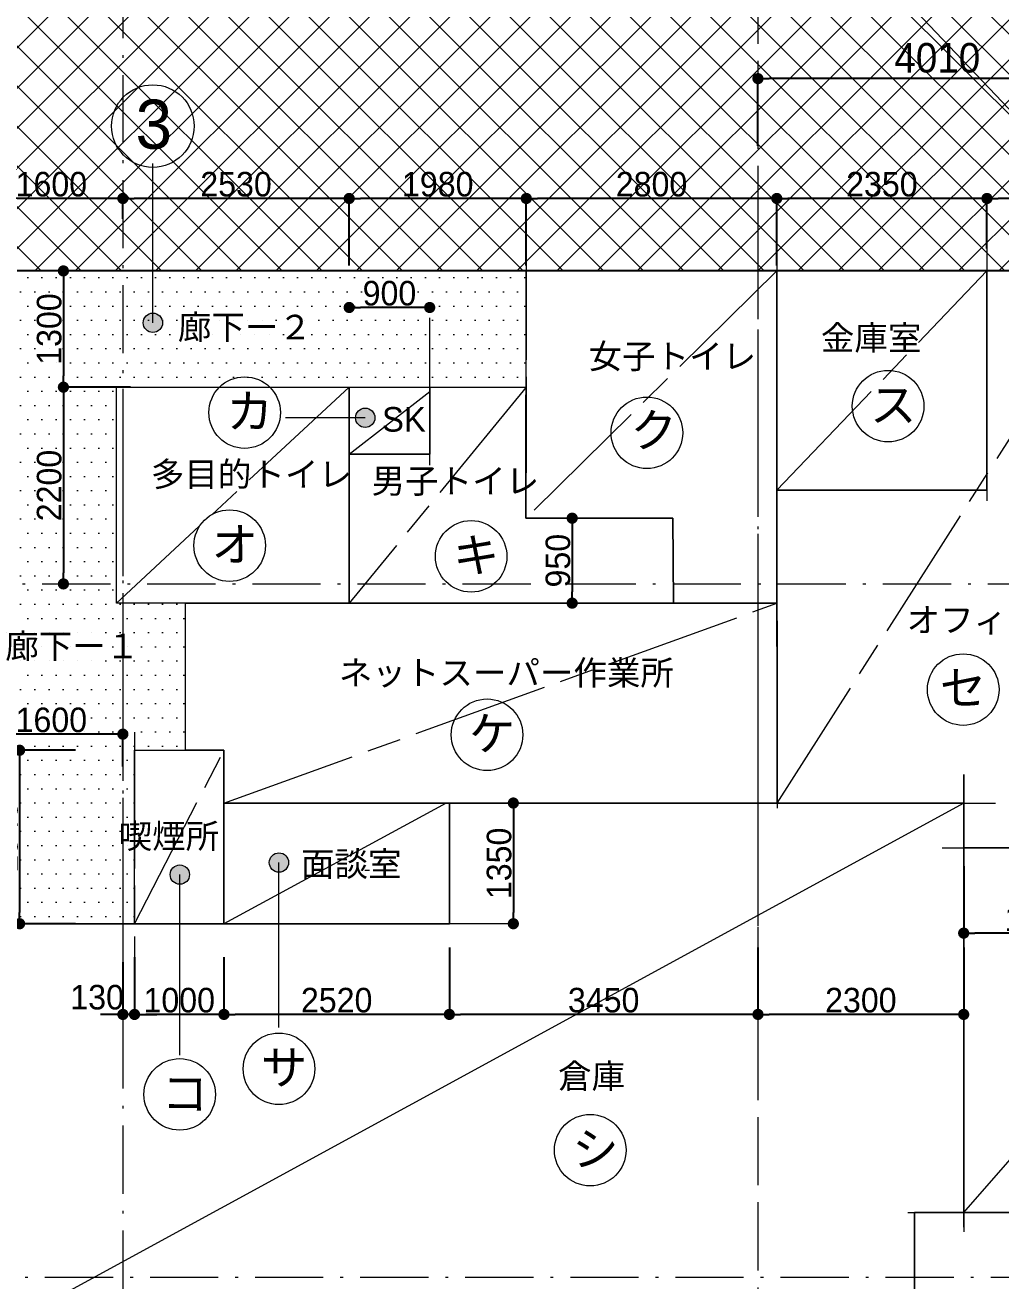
# Model space of a CAD drawing. Header units: millimetres. Extents: x 3528 to 81155, y 1822 to 57458.
# Drawn here: x 12429 to 23338, y 32227 to 46269 of the extents above; entities that cross this region are included whole.
import ezdxf

# ---------------------------------------------------------------- set-up
doc = ezdxf.new("R2010")
doc.units = ezdxf.units.MM
doc.header["$LTSCALE"] = 3175
doc.header["$PDMODE"] = 1
doc.header["$PDSIZE"] = -2
for name, pattern in [('ISO-04 一点長鎖線', [0.61, 0.48, -0.06, 0.01, -0.06]), ('ISO-08 一点鎖線', [0.72, 0.48, -0.06, 0.12, -0.06]), ('ISO-10 一点短鎖線', [0.37, 0.24, -0.06, 0.01, -0.06]), ('ISO-11 一点二短鎖線', [0.67, 0.24, -0.06, 0.24, -0.06, 0.01, -0.06])]:
    doc.linetypes.add(name, pattern=pattern)
for name, color, linetype, lineweight in [('15面積表', 10, 'Continuous', 5), ('ハッチング', 170, 'Continuous', 5), ('基準線', 3, 'ISO-11 一点二短鎖線', 13)]:
    doc.layers.add(name, color=color, linetype=linetype, lineweight=lineweight)
doc.styles.add('HGPｺﾞｼｯｸE', font='HGPGothicE.ttf', dxfattribs={"bigfont": 'HGPｺﾞｼｯｸE'})
doc.styles.add('MtXpl_HGPE', font='HGPGothicE.ttf')
doc.styles.get("Standard").update_dxf_attribs({"font": 'txt', "bigfont": 'BIGFONT.SHX'})
doc.dimstyles.new('katoshun', dxfattribs={"dimtxt": 384.564525, "dimasz": 125.186157, "dimexe": 0, "dimexo": 250, "dimgap": 75, "dimtad": 1, "dimdec": 4, "dimdsep": 46, "dimtxsty": 'HGPｺﾞｼｯｸE', "dimblk": 'DOT', "dimblk1": 'DOT', "dimblk2": 'DOT', "dimcen": 0, "dimadec": 0, "dimazin": 0, "dimtfac": 1, "dimtdec": 4, "dimtix": 1, "dimtmove": 0, "dimatfit": 0, "dimldrblk": 'VW_FILLEDARROW', "dimfxl": 750, "dimfxlon": 1, "dimfrac": 2, "dimtolj": 1, "dimarcsym": 0})

# ---------------------------------------------------------------- blocks, each defined once
blk = doc.blocks.new('_DOT')
at = {"color": 0, "linetype": 'ByBlock', "lineweight": -2}
blk.add_line((-0.5, 0), (-1, 0), dxfattribs=at)
at = {"color": 0, "linetype": 'ByBlock', "const_width": 0.5}
blk.add_lwpolyline([(-0.25, 0, 1), (0.25, 0, 1)], format="xyb", close=True, dxfattribs=at)
blk = doc.blocks.new('*D21')
at = {"layer": '15面積表', "color": 0, "linetype": 'Continuous', "lineweight": -2, "transparency": 16777216}
for p, q in [((11922, 37979), (11922, 38340)), ((13397, 38340), (12047, 38340)), ((13522, 37979), (13522, 38340))]:
    blk.add_line(p, q, dxfattribs=at)
at = {"layer": 'Defpoints', "color": 0, "linetype": 'Continuous', "transparency": 16777216}
for p in [(11922, 38340), (11922, 37729), (13522, 37729)]:
    blk.add_point(p, dxfattribs=at)
at = {"layer": '15面積表', "color": 0, "linetype": 'Continuous', "lineweight": -2, "transparency": 16777216, "xscale": 125.1861572265625, "yscale": 125.1861572265625, "zscale": 125.1861572265625, "rotation": 180}
blk.add_blockref('_DOT', (11922, 38340), dxfattribs=at)
at = {"layer": '15面積表', "color": 0, "linetype": 'Continuous', "lineweight": -2, "transparency": 16777216, "xscale": 125.1861572265625, "yscale": 125.1861572265625, "zscale": 125.1861572265625}
blk.add_blockref('_DOT', (13522, 38340), dxfattribs=at)
at = {"layer": '15面積表', "color": 0, "linetype": 'Continuous', "lineweight": 0, "transparency": 16777216, "insert": (12722, 38498), "char_height": 274.7, "attachment_point": 5, "style": 'HGPｺﾞｼｯｸE'}
blk.add_mtext('\\A1;1600', dxfattribs=at)
blk = doc.blocks.new('VW_FILLEDARROW')
at = {"linetype": 'Continuous', "lineweight": 0, "transparency": 16777216}
blk.add_hatch(color=0, dxfattribs=at).paths.add_polyline_path([(-2, 0.54), (0, 0), (-2, -0.54)])
at = {"color": 0, "linetype": 'Continuous', "lineweight": 0, "transparency": 16777216, "flags": 128}
blk.add_lwpolyline([(-2, 0.54), (0, 0), (-2, -0.54)], close=True, dxfattribs=at)
blk = doc.blocks.new('*D25')
at = {"layer": '15面積表', "color": 0, "linetype": 'Continuous', "lineweight": -2, "transparency": 16777216}
for p, q in [((18032, 43580), (18032, 44330)), ((20707, 44330), (18157, 44330)), ((20832, 43580), (20832, 44330))]:
    blk.add_line(p, q, dxfattribs=at)
at = {"layer": 'Defpoints', "color": 0, "linetype": 'Continuous', "transparency": 16777216}
for p in [(18032, 44330), (18032, 42819), (20832, 42819)]:
    blk.add_point(p, dxfattribs=at)
at = {"layer": '15面積表', "color": 0, "linetype": 'Continuous', "lineweight": -2, "transparency": 16777216, "xscale": 125.1861572265625, "yscale": 125.1861572265625, "zscale": 125.1861572265625, "rotation": 180}
blk.add_blockref('_DOT', (18032, 44330), dxfattribs=at)
at = {"layer": '15面積表', "color": 0, "linetype": 'Continuous', "lineweight": -2, "transparency": 16777216, "xscale": 125.1861572265625, "yscale": 125.1861572265625, "zscale": 125.1861572265625}
blk.add_blockref('_DOT', (20832, 44330), dxfattribs=at)
at = {"layer": '15面積表', "color": 0, "linetype": 'Continuous', "lineweight": 0, "transparency": 16777216, "insert": (19432, 44488), "char_height": 274.7, "attachment_point": 5, "style": 'HGPｺﾞｼｯｸE'}
blk.add_mtext('\\A1;2800', dxfattribs=at)
blk = doc.blocks.new('*D26')
at = {"layer": '15面積表', "color": 0, "linetype": 'Continuous', "lineweight": -2, "transparency": 16777216}
for p, q in [((13607, 43520), (12857, 43520)), ((12857, 43395), (12857, 42345)), ((13607, 42220), (12857, 42220))]:
    blk.add_line(p, q, dxfattribs=at)
at = {"layer": 'Defpoints', "color": 0, "linetype": 'Continuous', "transparency": 16777216}
for p in [(14697, 43520), (12857, 42220), (14697, 42220)]:
    blk.add_point(p, dxfattribs=at)
at = {"layer": '15面積表', "color": 0, "linetype": 'Continuous', "lineweight": -2, "transparency": 16777216, "xscale": 125.1861572265625, "yscale": 125.1861572265625, "zscale": 125.1861572265625}
for p, rotation in [((12857, 43520), 90), ((12857, 42220), 270)]:
    blk.add_blockref('_DOT', p, dxfattribs=dict(at, rotation=rotation))
at = {"layer": '15面積表', "color": 0, "linetype": 'Continuous', "lineweight": 0, "transparency": 16777216, "insert": (12699, 42870), "char_height": 274.7, "attachment_point": 5, "rotation": 90, "style": 'HGPｺﾞｼｯｸE'}
blk.add_mtext('\\A1;1300', dxfattribs=at)
blk = doc.blocks.new('*D27')
at = {"layer": '15面積表', "color": 0, "linetype": 'Continuous', "lineweight": -2, "transparency": 16777216}
for p, q in [((12917, 42220), (12857, 42220)), ((12857, 42095), (12857, 40145)), ((12917, 40020), (12857, 40020))]:
    blk.add_line(p, q, dxfattribs=at)
at = {"layer": 'Defpoints', "color": 0, "linetype": 'Continuous', "transparency": 16777216}
for p in [(13167, 42220), (12857, 40020), (13167, 40020)]:
    blk.add_point(p, dxfattribs=at)
at = {"layer": '15面積表', "color": 0, "linetype": 'Continuous', "lineweight": -2, "transparency": 16777216, "xscale": 125.1861572265625, "yscale": 125.1861572265625, "zscale": 125.1861572265625}
for p, rotation in [((12857, 42220), 90), ((12857, 40020), 270)]:
    blk.add_blockref('_DOT', p, dxfattribs=dict(at, rotation=rotation))
at = {"layer": '15面積表', "color": 0, "linetype": 'Continuous', "lineweight": 0, "transparency": 16777216, "insert": (12699, 41120), "char_height": 274.7, "attachment_point": 5, "rotation": 90, "style": 'HGPｺﾞｼｯｸE'}
blk.add_mtext('\\A1;2200', dxfattribs=at)
blk = doc.blocks.new('*D28')
at = {"layer": '15面積表', "color": 0, "linetype": 'Continuous', "lineweight": -2, "transparency": 16777216}
for p, q in [((11922, 44101), (11922, 44330)), ((13397, 44330), (12047, 44330)), ((13522, 44101), (13522, 44330))]:
    blk.add_line(p, q, dxfattribs=at)
at = {"layer": 'Defpoints', "color": 0, "linetype": 'Continuous', "transparency": 16777216}
for p in [(11922, 44330), (11922, 43851), (13522, 43851)]:
    blk.add_point(p, dxfattribs=at)
at = {"layer": '15面積表', "color": 0, "linetype": 'Continuous', "lineweight": -2, "transparency": 16777216, "xscale": 125.1861572265625, "yscale": 125.1861572265625, "zscale": 125.1861572265625, "rotation": 180}
blk.add_blockref('_DOT', (11922, 44330), dxfattribs=at)
at = {"layer": '15面積表', "color": 0, "linetype": 'Continuous', "lineweight": -2, "transparency": 16777216, "xscale": 125.1861572265625, "yscale": 125.1861572265625, "zscale": 125.1861572265625}
blk.add_blockref('_DOT', (13522, 44330), dxfattribs=at)
at = {"layer": '15面積表', "color": 0, "linetype": 'Continuous', "lineweight": 0, "transparency": 16777216, "insert": (12722, 44488), "char_height": 274.7, "attachment_point": 5, "style": 'HGPｺﾞｼｯｸE'}
blk.add_mtext('\\A1;1600', dxfattribs=at)
blk = doc.blocks.new('*D29')
at = {"layer": '15面積表', "color": 0, "linetype": 'Continuous', "lineweight": -2, "transparency": 16777216}
for p, q in [((16052, 43580), (16052, 44330)), ((17907, 44330), (16177, 44330)), ((18032, 43580), (18032, 44330))]:
    blk.add_line(p, q, dxfattribs=at)
at = {"layer": 'Defpoints', "color": 0, "linetype": 'Continuous', "transparency": 16777216}
for p in [(16052, 44330), (16052, 43231), (18032, 43231)]:
    blk.add_point(p, dxfattribs=at)
at = {"layer": '15面積表', "color": 0, "linetype": 'Continuous', "lineweight": -2, "transparency": 16777216, "xscale": 125.1861572265625, "yscale": 125.1861572265625, "zscale": 125.1861572265625, "rotation": 180}
blk.add_blockref('_DOT', (16052, 44330), dxfattribs=at)
at = {"layer": '15面積表', "color": 0, "linetype": 'Continuous', "lineweight": -2, "transparency": 16777216, "xscale": 125.1861572265625, "yscale": 125.1861572265625, "zscale": 125.1861572265625}
blk.add_blockref('_DOT', (18032, 44330), dxfattribs=at)
at = {"layer": '15面積表', "color": 0, "linetype": 'Continuous', "lineweight": 0, "transparency": 16777216, "insert": (17042, 44488), "char_height": 274.7, "attachment_point": 5, "style": 'HGPｺﾞｼｯｸE'}
blk.add_mtext('\\A1;1980', dxfattribs=at)
blk = doc.blocks.new('*D30')
at = {"layer": '15面積表', "color": 0, "linetype": 'Continuous', "lineweight": -2, "transparency": 16777216}
for p, q in [((13522, 44101), (13522, 44330)), ((15927, 44330), (13647, 44330)), ((16052, 44101), (16052, 44330))]:
    blk.add_line(p, q, dxfattribs=at)
at = {"layer": 'Defpoints', "color": 0, "linetype": 'Continuous', "transparency": 16777216}
for p in [(13522, 44330), (13522, 43851), (16052, 43851)]:
    blk.add_point(p, dxfattribs=at)
at = {"layer": '15面積表', "color": 0, "linetype": 'Continuous', "lineweight": -2, "transparency": 16777216, "xscale": 125.1861572265625, "yscale": 125.1861572265625, "zscale": 125.1861572265625, "rotation": 180}
blk.add_blockref('_DOT', (13522, 44330), dxfattribs=at)
at = {"layer": '15面積表', "color": 0, "linetype": 'Continuous', "lineweight": -2, "transparency": 16777216, "xscale": 125.1861572265625, "yscale": 125.1861572265625, "zscale": 125.1861572265625}
blk.add_blockref('_DOT', (16052, 44330), dxfattribs=at)
at = {"layer": '15面積表', "color": 0, "linetype": 'Continuous', "lineweight": 0, "transparency": 16777216, "insert": (14787, 44488), "char_height": 274.7, "attachment_point": 5, "style": 'HGPｺﾞｼｯｸE'}
blk.add_mtext('\\A1;2530', dxfattribs=at)
blk = doc.blocks.new('*D31')
at = {"layer": '15面積表', "color": 0, "linetype": 'Continuous', "lineweight": -2, "transparency": 16777216}
for p, q in [((18552, 40755), (18545, 40755)), ((18545, 40630), (18545, 39930)), ((18552, 39805), (18545, 39805))]:
    blk.add_line(p, q, dxfattribs=at)
at = {"layer": 'Defpoints', "color": 0, "linetype": 'Continuous', "transparency": 16777216}
for p in [(18802, 40755), (18545, 39805), (18802, 39805)]:
    blk.add_point(p, dxfattribs=at)
at = {"layer": '15面積表', "color": 0, "linetype": 'Continuous', "lineweight": -2, "transparency": 16777216, "xscale": 125.1861572265625, "yscale": 125.1861572265625, "zscale": 125.1861572265625}
for p, rotation in [((18545, 40755), 90), ((18545, 39805), 270)]:
    blk.add_blockref('_DOT', p, dxfattribs=dict(at, rotation=rotation))
at = {"layer": '15面積表', "color": 0, "linetype": 'Continuous', "lineweight": 0, "transparency": 16777216, "insert": (18387, 40280), "char_height": 274.7, "attachment_point": 5, "rotation": 90, "style": 'HGPｺﾞｼｯｸE'}
blk.add_mtext('\\A1;950', dxfattribs=at)
blk = doc.blocks.new('*D32')
at = {"layer": '15面積表', "color": 0, "linetype": 'Continuous', "lineweight": -2, "transparency": 16777216}
blk.add_line((16827, 43111), (16177, 43111), dxfattribs=at)
at = {"layer": 'Defpoints', "color": 0, "linetype": 'Continuous', "transparency": 16777216}
for p in [(16052, 43111), (16052, 42996), (16952, 42996)]:
    blk.add_point(p, dxfattribs=at)
at = {"layer": '15面積表', "color": 0, "linetype": 'Continuous', "lineweight": -2, "transparency": 16777216, "xscale": 125.1861572265625, "yscale": 125.1861572265625, "zscale": 125.1861572265625, "rotation": 180}
blk.add_blockref('_DOT', (16052, 43111), dxfattribs=at)
at = {"layer": '15面積表', "color": 0, "linetype": 'Continuous', "lineweight": -2, "transparency": 16777216, "xscale": 125.1861572265625, "yscale": 125.1861572265625, "zscale": 125.1861572265625}
blk.add_blockref('_DOT', (16952, 43111), dxfattribs=at)
at = {"layer": '15面積表', "color": 0, "linetype": 'Continuous', "lineweight": 0, "transparency": 16777216, "insert": (16502, 43269), "char_height": 274.7, "attachment_point": 5, "style": 'HGPｺﾞｼｯｸE'}
blk.add_mtext('\\A1;900', dxfattribs=at)
blk = doc.blocks.new('*D37')
at = {"layer": '15面積表', "color": 0, "linetype": 'Continuous', "lineweight": -2, "transparency": 16777216}
blk.add_line((17887, 37445), (17887, 36345), dxfattribs=at)
at = {"layer": 'Defpoints', "color": 0, "linetype": 'Continuous', "transparency": 16777216}
for p in [(17863, 37570), (17863, 36220), (17887, 36220)]:
    blk.add_point(p, dxfattribs=at)
at = {"layer": '15面積表', "color": 0, "linetype": 'Continuous', "lineweight": -2, "transparency": 16777216, "xscale": 125.1861572265625, "yscale": 125.1861572265625, "zscale": 125.1861572265625}
for p, rotation in [((17887, 37570), 90), ((17887, 36220), 270)]:
    blk.add_blockref('_DOT', p, dxfattribs=dict(at, rotation=rotation))
at = {"layer": '15面積表', "color": 0, "linetype": 'Continuous', "lineweight": 0, "transparency": 16777216, "insert": (17729, 36895), "char_height": 274.7, "attachment_point": 5, "rotation": 90, "style": 'HGPｺﾞｼｯｸE'}
blk.add_mtext('\\A1;1350', dxfattribs=at)
blk = doc.blocks.new('*D38')
at = {"layer": '15面積表', "color": 0, "linetype": 'Continuous', "lineweight": -2, "transparency": 16777216}
for p, q in [((17172, 35956), (17172, 35206)), ((20622, 35956), (20622, 35206)), ((20497, 35206), (17297, 35206))]:
    blk.add_line(p, q, dxfattribs=at)
at = {"layer": 'Defpoints', "color": 0, "linetype": 'Continuous', "transparency": 16777216}
for p in [(17172, 38002), (20622, 38002), (17172, 35206)]:
    blk.add_point(p, dxfattribs=at)
at = {"layer": '15面積表', "color": 0, "linetype": 'Continuous', "lineweight": -2, "transparency": 16777216, "xscale": 125.1861572265625, "yscale": 125.1861572265625, "zscale": 125.1861572265625, "rotation": 180}
blk.add_blockref('_DOT', (17172, 35206), dxfattribs=at)
at = {"layer": '15面積表', "color": 0, "linetype": 'Continuous', "lineweight": -2, "transparency": 16777216, "xscale": 125.1861572265625, "yscale": 125.1861572265625, "zscale": 125.1861572265625}
blk.add_blockref('_DOT', (20622, 35206), dxfattribs=at)
at = {"layer": '15面積表', "color": 0, "linetype": 'Continuous', "lineweight": 0, "transparency": 16777216, "insert": (18897, 35364), "char_height": 274.7, "attachment_point": 5, "style": 'HGPｺﾞｼｯｸE'}
blk.add_mtext('\\A1;3450', dxfattribs=at)
blk = doc.blocks.new('*D39')
at = {"layer": '15面積表', "color": 0, "linetype": 'Continuous', "lineweight": -2, "transparency": 16777216}
for p, q in [((20622, 35956), (20622, 35206)), ((22922, 35956), (22922, 35206)), ((22797, 35206), (20747, 35206))]:
    blk.add_line(p, q, dxfattribs=at)
at = {"layer": 'Defpoints', "color": 0, "linetype": 'Continuous', "transparency": 16777216}
for p in [(20622, 41933), (22922, 41933), (20622, 35206)]:
    blk.add_point(p, dxfattribs=at)
at = {"layer": '15面積表', "color": 0, "linetype": 'Continuous', "lineweight": -2, "transparency": 16777216, "xscale": 125.1861572265625, "yscale": 125.1861572265625, "zscale": 125.1861572265625, "rotation": 180}
blk.add_blockref('_DOT', (20622, 35206), dxfattribs=at)
at = {"layer": '15面積表', "color": 0, "linetype": 'Continuous', "lineweight": -2, "transparency": 16777216, "xscale": 125.1861572265625, "yscale": 125.1861572265625, "zscale": 125.1861572265625}
blk.add_blockref('_DOT', (22922, 35206), dxfattribs=at)
at = {"layer": '15面積表', "color": 0, "linetype": 'Continuous', "lineweight": 0, "transparency": 16777216, "insert": (21772, 35364), "char_height": 274.7, "attachment_point": 5, "style": 'HGPｺﾞｼｯｸE'}
blk.add_mtext('\\A1;2300', dxfattribs=at)
blk = doc.blocks.new('*D41')
at = {"layer": '15面積表', "color": 0, "linetype": 'Continuous', "lineweight": -2, "transparency": 16777216}
for p, q in [((20832, 43771), (20832, 44330)), ((23057, 44330), (20957, 44330)), ((23182, 43771), (23182, 44330))]:
    blk.add_line(p, q, dxfattribs=at)
at = {"layer": 'Defpoints', "color": 0, "linetype": 'Continuous', "transparency": 16777216}
for p in [(20832, 44330), (20832, 43521), (23182, 43521)]:
    blk.add_point(p, dxfattribs=at)
at = {"layer": '15面積表', "color": 0, "linetype": 'Continuous', "lineweight": -2, "transparency": 16777216, "xscale": 125.1861572265625, "yscale": 125.1861572265625, "zscale": 125.1861572265625, "rotation": 180}
blk.add_blockref('_DOT', (20832, 44330), dxfattribs=at)
at = {"layer": '15面積表', "color": 0, "linetype": 'Continuous', "lineweight": -2, "transparency": 16777216, "xscale": 125.1861572265625, "yscale": 125.1861572265625, "zscale": 125.1861572265625}
blk.add_blockref('_DOT', (23182, 44330), dxfattribs=at)
at = {"layer": '15面積表', "color": 0, "linetype": 'Continuous', "lineweight": 0, "transparency": 16777216, "insert": (22007, 44488), "char_height": 274.7, "attachment_point": 5, "style": 'HGPｺﾞｼｯｸE'}
blk.add_mtext('\\A1;2350', dxfattribs=at)
blk = doc.blocks.new('*D42')
at = {"layer": '15面積表', "color": 0, "linetype": 'Continuous', "lineweight": -2, "transparency": 16777216}
for p, q in [((23182, 44026), (23182, 44330)), ((24507, 44330), (23307, 44330)), ((24632, 44026), (24632, 44330))]:
    blk.add_line(p, q, dxfattribs=at)
at = {"layer": 'Defpoints', "color": 0, "linetype": 'Continuous', "transparency": 16777216}
for p in [(23182, 44330), (23182, 43776), (24632, 43776)]:
    blk.add_point(p, dxfattribs=at)
at = {"layer": '15面積表', "color": 0, "linetype": 'Continuous', "lineweight": -2, "transparency": 16777216, "xscale": 125.1861572265625, "yscale": 125.1861572265625, "zscale": 125.1861572265625, "rotation": 180}
blk.add_blockref('_DOT', (23182, 44330), dxfattribs=at)
at = {"layer": '15面積表', "color": 0, "linetype": 'Continuous', "lineweight": -2, "transparency": 16777216, "xscale": 125.1861572265625, "yscale": 125.1861572265625, "zscale": 125.1861572265625}
blk.add_blockref('_DOT', (24632, 44330), dxfattribs=at)
at = {"layer": '15面積表', "color": 0, "linetype": 'Continuous', "lineweight": 0, "transparency": 16777216, "insert": (23907, 44488), "char_height": 274.7, "attachment_point": 5, "style": 'HGPｺﾞｼｯｸE'}
blk.add_mtext('\\A1;1450', dxfattribs=at)
blk = doc.blocks.new('*D46')
at = {"layer": '15面積表', "color": 0, "linetype": 'Continuous', "lineweight": -2, "transparency": 16777216}
for p, q in [((13522, 35789), (13522, 35206)), ((13652, 35789), (13652, 35206)), ((13397, 35206), (13271, 35206)), ((13652, 35206), (13522, 35206)), ((13777, 35206), (13902, 35206))]:
    blk.add_line(p, q, dxfattribs=at)
at = {"layer": 'Defpoints', "color": 0, "linetype": 'Continuous', "transparency": 16777216}
for p in [(13522, 36039), (13652, 36039), (13522, 35206)]:
    blk.add_point(p, dxfattribs=at)
at = {"layer": '15面積表', "color": 0, "linetype": 'Continuous', "lineweight": -2, "transparency": 16777216, "xscale": 125.1861572265625, "yscale": 125.1861572265625, "zscale": 125.1861572265625}
blk.add_blockref('_DOT', (13522, 35206), dxfattribs=at)
at = {"layer": '15面積表', "color": 0, "linetype": 'Continuous', "lineweight": -2, "transparency": 16777216, "xscale": 125.1861572265625, "yscale": 125.1861572265625, "zscale": 125.1861572265625, "rotation": 180}
blk.add_blockref('_DOT', (13652, 35206), dxfattribs=at)
at = {"layer": '15面積表', "color": 0, "linetype": 'Continuous', "lineweight": 0, "transparency": 16777216, "insert": (13234, 35397), "char_height": 274.7, "attachment_point": 5, "style": 'HGPｺﾞｼｯｸE'}
blk.add_mtext('\\A1;130', dxfattribs=at)
blk = doc.blocks.new('*D47')
at = {"layer": '15面積表', "color": 0, "linetype": 'Continuous', "lineweight": -2, "transparency": 16777216}
for p, q in [((13652, 35845), (13652, 35206)), ((14652, 35845), (14652, 35206)), ((14527, 35206), (13777, 35206))]:
    blk.add_line(p, q, dxfattribs=at)
at = {"layer": 'Defpoints', "color": 0, "linetype": 'Continuous', "transparency": 16777216}
for p in [(13652, 36095), (14652, 36095), (13652, 35206)]:
    blk.add_point(p, dxfattribs=at)
at = {"layer": '15面積表', "color": 0, "linetype": 'Continuous', "lineweight": -2, "transparency": 16777216, "xscale": 125.1861572265625, "yscale": 125.1861572265625, "zscale": 125.1861572265625, "rotation": 180}
blk.add_blockref('_DOT', (13652, 35206), dxfattribs=at)
at = {"layer": '15面積表', "color": 0, "linetype": 'Continuous', "lineweight": -2, "transparency": 16777216, "xscale": 125.1861572265625, "yscale": 125.1861572265625, "zscale": 125.1861572265625}
blk.add_blockref('_DOT', (14652, 35206), dxfattribs=at)
at = {"layer": '15面積表', "color": 0, "linetype": 'Continuous', "lineweight": 0, "transparency": 16777216, "insert": (14152, 35364), "char_height": 274.7, "attachment_point": 5, "style": 'HGPｺﾞｼｯｸE'}
blk.add_mtext('\\A1;1000', dxfattribs=at)
blk = doc.blocks.new('*D48')
at = {"layer": '15面積表', "color": 0, "linetype": 'Continuous', "lineweight": -2, "transparency": 16777216}
for p, q in [((14652, 35531), (14652, 35206)), ((17172, 35531), (17172, 35206)), ((17047, 35206), (14777, 35206))]:
    blk.add_line(p, q, dxfattribs=at)
at = {"layer": 'Defpoints', "color": 0, "linetype": 'Continuous', "transparency": 16777216}
for p in [(14652, 35781), (17172, 35781), (14652, 35206)]:
    blk.add_point(p, dxfattribs=at)
at = {"layer": '15面積表', "color": 0, "linetype": 'Continuous', "lineweight": -2, "transparency": 16777216, "xscale": 125.1861572265625, "yscale": 125.1861572265625, "zscale": 125.1861572265625, "rotation": 180}
blk.add_blockref('_DOT', (14652, 35206), dxfattribs=at)
at = {"layer": '15面積表', "color": 0, "linetype": 'Continuous', "lineweight": -2, "transparency": 16777216, "xscale": 125.1861572265625, "yscale": 125.1861572265625, "zscale": 125.1861572265625}
blk.add_blockref('_DOT', (17172, 35206), dxfattribs=at)
at = {"layer": '15面積表', "color": 0, "linetype": 'Continuous', "lineweight": 0, "transparency": 16777216, "insert": (15912, 35364), "char_height": 274.7, "attachment_point": 5, "style": 'HGPｺﾞｼｯｸE'}
blk.add_mtext('\\A1;2520', dxfattribs=at)
blk = doc.blocks.new('*D49')
at = {"layer": '15面積表', "color": 0, "linetype": 'Continuous', "lineweight": -2, "transparency": 16777216}
for p, q in [((12992, 38160), (12367, 38160)), ((12367, 38035), (12367, 36345)), ((12992, 36220), (12367, 36220))]:
    blk.add_line(p, q, dxfattribs=at)
at = {"layer": 'Defpoints', "color": 0, "linetype": 'Continuous', "transparency": 16777216}
for p in [(13242, 38160), (12367, 36220), (13242, 36220)]:
    blk.add_point(p, dxfattribs=at)
at = {"layer": '15面積表', "color": 0, "linetype": 'Continuous', "lineweight": -2, "transparency": 16777216, "xscale": 125.1861572265625, "yscale": 125.1861572265625, "zscale": 125.1861572265625}
for p, rotation in [((12367, 38160), 90), ((12367, 36220), 270)]:
    blk.add_blockref('_DOT', p, dxfattribs=dict(at, rotation=rotation))
at = {"layer": '15面積表', "color": 0, "linetype": 'Continuous', "lineweight": 0, "transparency": 16777216, "insert": (12209, 37190), "char_height": 274.7, "attachment_point": 5, "rotation": 90, "style": 'HGPｺﾞｼｯｸE'}
blk.add_mtext('\\A1;1940', dxfattribs=at)
blk = doc.blocks.new('*D50')
at = {"layer": '15面積表', "color": 0, "linetype": 'Continuous', "lineweight": -2, "transparency": 16777216}
for p, q in [((22922, 36865), (22922, 36115)), ((24632, 36865), (24632, 36115)), ((24507, 36115), (23047, 36115))]:
    blk.add_line(p, q, dxfattribs=at)
at = {"layer": 'Defpoints', "color": 0, "linetype": 'Continuous', "transparency": 16777216}
for p in [(22922, 37735), (24632, 37735), (22922, 36115)]:
    blk.add_point(p, dxfattribs=at)
at = {"layer": '15面積表', "color": 0, "linetype": 'Continuous', "lineweight": -2, "transparency": 16777216, "xscale": 125.1861572265625, "yscale": 125.1861572265625, "zscale": 125.1861572265625, "rotation": 180}
blk.add_blockref('_DOT', (22922, 36115), dxfattribs=at)
at = {"layer": '15面積表', "color": 0, "linetype": 'Continuous', "lineweight": -2, "transparency": 16777216, "xscale": 125.1861572265625, "yscale": 125.1861572265625, "zscale": 125.1861572265625}
blk.add_blockref('_DOT', (24632, 36115), dxfattribs=at)
at = {"layer": '15面積表', "color": 0, "linetype": 'Continuous', "lineweight": 0, "transparency": 16777216, "insert": (23777, 36273), "char_height": 274.7, "attachment_point": 5, "style": 'HGPｺﾞｼｯｸE'}
blk.add_mtext('\\A1;1710', dxfattribs=at)
blk = doc.blocks.new('*D58')
at = {"layer": '15面積表', "color": 0, "linetype": 'Continuous', "lineweight": -2, "transparency": 16777216}
for p, q in [((20622, 44920), (20622, 45670)), ((24507, 45670), (20747, 45670)), ((24632, 44920), (24632, 45670))]:
    blk.add_line(p, q, dxfattribs=at)
at = {"layer": 'Defpoints', "color": 0, "linetype": 'Continuous', "transparency": 16777216}
for p in [(20622, 45670), (20622, 43880), (24632, 43880)]:
    blk.add_point(p, dxfattribs=at)
at = {"layer": '15面積表', "color": 0, "linetype": 'Continuous', "lineweight": -2, "transparency": 16777216, "xscale": 125.1861572265625, "yscale": 125.1861572265625, "zscale": 125.1861572265625, "rotation": 180}
blk.add_blockref('_DOT', (20622, 45670), dxfattribs=at)
at = {"layer": '15面積表', "color": 0, "linetype": 'Continuous', "lineweight": -2, "transparency": 16777216, "xscale": 125.1861572265625, "yscale": 125.1861572265625, "zscale": 125.1861572265625}
blk.add_blockref('_DOT', (24632, 45670), dxfattribs=at)
at = {"layer": '15面積表', "color": 0, "linetype": 'Continuous', "lineweight": 0, "transparency": 16777216, "insert": (22627, 45901), "char_height": 329.6, "attachment_point": 5, "style": 'HGPｺﾞｼｯｸE'}
blk.add_mtext('\\A1;4010', dxfattribs=at)

msp = doc.modelspace()

# ---------------------------------------------------------------- hatches: boundary and pattern name
at = {"layer": 'ハッチング', "linetype": 'Continuous', "lineweight": 0, "transparency": 33554687}
h = msp.add_hatch(dxfattribs=at)
h.set_pattern_fill('ANSI37', color=170, scale=100, style=0)
h.paths.add_polyline_path([(38821.71806, 55769.71765), (14521.71806, 55769.71765), (14521.71806, 50519.71765), (11451.71806, 50519.71765), (11451.71806, 44519.71765), (8671.71806, 44519.71765), (8671.71806, 43519.71765), (24631.71806, 43519.71765), (24631.71806, 37289.71765), (29791.71806, 37289.71765), (29791.71806, 28769.71765), (35821.71806, 28769.71765), (35821.71806, 32269.71765), (38821.71806, 32269.71765)])
h.paths.add_polyline_path([(26818.92037, 46893.32876), (28055.02071, 46893.32876), (28055.02071, 47246.10654), (26818.92037, 47246.10654)], flags=0)
h.paths.add_polyline_path([(26733.76679, 46808.12006), (28103.09119, 46808.12006), (28103.09119, 47297.06639), (26733.76679, 47297.06639)], flags=24)
h = msp.add_hatch(dxfattribs=at)
h.set_pattern_fill('DOTS', color=170, scale=100, style=0)
h.set_pattern_definition([(0, (411396.97, 35189.72), (79.375, 158.75), [0, -158.75])])
h.paths.add_polyline_path([(11921.71806, 36219.72181), (13651.71806, 36219.71915), (13651.71806, 38159.72005), (14221.71806, 38159.7195), (14221.71806, 39804.71765), (13449.9191, 39804.71765), (13449.9191, 42219.71765), (18029.52889, 42219.71765), (18031.71806, 43519.71765), (11921.71806, 43519.71765)])
h = msp.add_hatch(color=7, dxfattribs=at)
edge = h.paths.add_edge_path()
edge.add_arc((13856.97054, 42939.71765), 108.25908, 0, 360)
h = msp.add_hatch(color=7, dxfattribs=at)
edge = h.paths.add_edge_path()
edge.add_arc((16230.97054, 41877.71765), 108.25908, 0, 360)
h = msp.add_hatch(color=7, dxfattribs=at)
edge = h.paths.add_edge_path()
edge.add_arc((15266.73854, 36904.71765), 108.25908, 0, 360)
h = msp.add_hatch(color=7, dxfattribs=at)
edge = h.paths.add_edge_path()
edge.add_arc((14158.71146, 36769.71765), 108.25908, 0, 360)

# ---------------------------------------------------------------- linework, layer by layer
at = {"color": 2}
msp.add_lwpolyline([(14521.71806, 55769.71765), (38821.71806, 55769.71765), (38821.71806, 32269.71765), (35821.71806, 32269.71765), (35821.71806, 28769.71765), (29791.71806, 28769.71765), (29791.71806, 37289.71765), (24631.71806, 37289.71765), (24631.71806, 43519.71765), (8671.71806, 43519.71765), (8671.71806, 44519.71765), (11451.71806, 44519.71765), (11451.71806, 50519.71765), (14521.71806, 50519.71765), (14521.71806, 55769.71765)], dxfattribs=at)
at = {"layer": '15面積表', "color": 3, "linetype": 'Continuous', "lineweight": 0, "transparency": 33554687}
for p, q in [((13521.71806, 55769.71765), (35821.71806, 32269.71765)), ((13856.97054, 42939.71765), (13856.97054, 44719.71765)), ((23181.71806, 44179.71765), (23181.71806, 40949.41974)), ((16951.71806, 41346.41974), (16951.71806, 42993.91974)), ((16230.97054, 41877.71765), (15340.97054, 41877.71765)), ((20621.71806, 38726.71765), (20621.71806, 37136.71765)), ((22921.71806, 37890.21765), (22921.71806, 32776.71765)), ((22921.71806, 37890.21765), (22921.71806, 36114.71765)), ((22921.71806, 37569.71596), (11921.71806, 31569.71765)), ((17137.28392, 37569.71596), (14651.71806, 36219.71915)), ((16873.98601, 37569.71612), (23277.98601, 37569.71596)), ((15266.73854, 35059.71765), (15266.73854, 36904.71765)), ((14156.97054, 34749.71765), (14156.97054, 36769.71765)), ((22371.71806, 32989.71765), (22371.71806, 31484.71765))]:
    msp.add_line(p, q, dxfattribs=at)
at = {"layer": '15面積表', "color": 3, "linetype": 'ISO-08 一点鎖線', "lineweight": 0, "transparency": 33554687}
for p, q in [((20621.71806, 44580.19006), (20621.71806, 34266.39348)), ((20831.71806, 44179.71765), (20836.15572, 37490.41974)), ((18031.71806, 44051.41974), (18027.77798, 40754.71765)), ((8181.73849, 43519.71765), (21166.97054, 43519.71765)), ((20832.1559, 43519.71765), (18027.77798, 40754.71765)), ((20833.78122, 41069.71765), (23181.71806, 43519.71765)), ((20836.10312, 37569.71596), (24631.71806, 43519.71765)), ((16051.71806, 42219.71765), (13449.9191, 39804.71765)), ((13521.71806, 42201.33673), (13521.71806, 34465.9893)), ((18029.52889, 42219.71765), (16051.71806, 39804.71765)), ((16051.71806, 41469.71765), (16951.71806, 42170.16974)), ((14651.71806, 37569.71596), (20834.62042, 39804.71765)), ((13651.71806, 38361.71765), (13651.71806, 35351.41974)), ((13651.71806, 36219.71915), (14651.71806, 38159.72005)), ((22921.71806, 32989.71765), (26681.71806, 37289.71765)), ((22682.42017, 37069.71596), (26247.42017, 37069.71596)), ((22296.0231, 32989.71765), (31319.40729, 32989.71765))]:
    msp.add_line(p, q, dxfattribs=at)
at = {"layer": '15面積表', "color": 3, "linetype": 'ISO-10 一点短鎖線', "lineweight": 0, "transparency": 33554687}
for p, q in [((6813.38472, 43519.71765), (32604.3443, 43519.71765)), ((22921.71806, 32826.41974), (22921.71806, 37890.21765))]:
    msp.add_line(p, q, dxfattribs=at)
at = {"layer": '15面積表', "color": 5, "linetype": 'Continuous', "lineweight": 0, "transparency": 33554687}
msp.add_line((13521.71806, 43519.71765), (18029.71806, 43519.71765), dxfattribs=at)
at = {"layer": '15面積表', "color": 3, "linetype": 'ISO-04 一点長鎖線', "lineweight": 0, "transparency": 33554687}
msp.add_line((17920.48601, 36219.71596), (11757.42017, 36219.72197), dxfattribs=at)
at = {"layer": '15面積表', "color": 3, "linetype": 'Continuous', "lineweight": 0, "transparency": 33554687, "flags": 128}
msp.add_lwpolyline([(11921.71806, 36219.72181), (13651.71806, 36219.71915), (13651.71806, 38159.72005), (14221.71806, 38159.7195), (14221.71806, 39804.71765), (13449.9191, 39804.71765), (13449.9191, 42219.71765), (18029.52889, 42219.71765), (18031.71806, 43519.71765), (11921.71806, 43519.71765)], close=True, dxfattribs=at)
at = {"layer": '15面積表', "color": 170, "linetype": 'Continuous', "lineweight": 0, "transparency": 33554687, "flags": 128}
for points in [[(18031.71806, 43519.71765), (20831.71806, 43519.71765), (20831.71806, 39804.71765), (19675.72469, 39804.71765), (19668.9241, 40754.71765), (18027.77798, 40754.71765)], [(23181.71806, 43519.71765), (24631.71806, 43519.71765), (24631.71806, 37069.71596), (22921.71806, 37069.71596), (22921.71806, 37569.71596), (20836.10312, 37569.71596), (20833.78122, 41069.71765), (23181.71806, 41069.71765)], [(20833.78122, 43519.71765), (23181.71806, 43519.71765), (23181.71806, 41069.71765), (20833.78122, 41069.71765)], [(13449.9191, 42219.71765), (16051.71806, 42219.71765), (16051.71806, 39804.71765), (13449.9191, 39804.71765)], [(16051.71806, 42219.71765), (16951.71806, 42219.71765), (16951.71806, 41469.71765), (16051.71806, 41469.71765)], [(16951.71806, 42219.71765), (18029.52889, 42219.71765), (18027.77798, 40754.71765), (19668.9241, 40754.71765), (19675.72469, 39804.71765), (16051.71806, 39804.71765), (16051.71806, 41469.71765), (16951.71806, 41469.71765)], [(14651.71806, 37569.71596), (14651.71806, 38159.72005), (14221.71806, 38159.7195), (14221.71806, 39804.71765), (20834.62042, 39804.71765), (20836.10312, 37569.71596)], [(13651.71806, 38159.72005), (14651.71806, 38159.72005), (14651.71806, 36219.71915), (13651.71806, 36219.71915)], [(11921.71806, 36219.72181), (17171.71806, 36219.71596), (17171.71806, 37569.71596), (22921.71806, 37569.71596), (22921.71806, 32989.71765), (22371.71806, 32989.71765), (22371.71806, 31569.71765), (11921.71806, 31569.71765)], [(14651.71806, 37569.71596), (17171.71806, 37569.71596), (17171.71806, 36219.71596), (14651.71806, 36219.71596)], [(22921.71806, 37069.71596), (24631.71806, 37069.71596), (24631.71806, 37289.71765), (26681.71806, 37289.71765), (26681.71806, 32989.71765), (22921.71806, 32989.71765)], [(22371.71806, 32989.71765), (29791.71806, 32989.71765), (29791.71806, 28769.71765), (22891.71806, 28769.71765), (22891.71806, 31569.71765), (22371.71806, 31569.71765)]]:
    msp.add_lwpolyline(points, close=True, dxfattribs=at)
at = {"layer": '15面積表', "color": 2, "linetype": 'Continuous', "lineweight": 0, "transparency": 33554687, "flags": 128}
msp.add_lwpolyline([(16278.20527, 36814.81634), (16228.20527, 36814.81634)], dxfattribs=at)
at = {"layer": '15面積表', "color": 3, "linetype": 'Continuous', "lineweight": 0, "transparency": 33554687}
for centre, radius in [((13856.97054, 45139.63811), 461.50351), ((13856.97054, 42939.71765), 108.25908), ((22076.81479, 42008.21413), 400), ((14883.12614, 41935.71765), 400), ((16230.97054, 41877.71765), 108.25908), ((19380.46703, 41709.71765), 400), ((14715.32991, 40448.21413), 400), ((17415.46912, 40328.21413), 400), ((22916.97054, 38838.21413), 400), ((17593.08307, 38333.21413), 400), ((15266.73854, 36904.71765), 108.25908), ((14158.71146, 36769.71765), 108.25908), ((15266.73854, 34598.21413), 400), ((14156.97054, 34311.88503), 400), ((18746.97054, 33688.21413), 400)]:
    msp.add_circle(centre, radius, dxfattribs=at)
at = {"layer": '基準線', "color": 8, "linetype": 'ISO-10 一点短鎖線', "lineweight": 13, "transparency": 33554687}
for p, q in [((13521.71806, 57458.22492), (13521.71806, 25140.65841)), ((4396.78846, 40019.71765), (58690.9779, 40019.71765)), ((4427.58586, 32269.71765), (58690.9779, 32269.71765))]:
    msp.add_line(p, q, dxfattribs=at)
at = {"layer": '基準線', "color": 8, "linetype": 'ISO-11 一点二短鎖線', "lineweight": 13, "transparency": 33554687}
msp.add_line((20621.71806, 57458.22492), (20621.71806, 25140.65841), dxfattribs=at)

# ---------------------------------------------------------------- texts
at = {"layer": '15面積表', "color": 3, "transparency": 33554687, "style": 'MtXpl_HGPE'}
for s, p in [('カ', (14681.20612, 41760.02802)), ('ス', (21874.89477, 41832.5245)), ('ク', (19197.26699, 41548.45817)), ('オ', (14513.4099, 40272.5245)), ('キ', (17213.5491, 40152.5245)), ('セ', (22655.05384, 38668.08909)), ('ケ', (17391.16306, 38157.5245)), ('サ', (15064.81852, 34422.5245)), ('コ', (13955.05052, 34136.1954)), ('シ', (18545.05052, 33512.5245))]:
    msp.add_text(s, height=380, dxfattribs=at).set_placement(p)
at = {"layer": '15面積表', "color": 3, "transparency": 33554687, "attachment_point": 1, "line_spacing_factor": 0.773663}
for s, insert, char_height, width in [('{\\pxt5.688;\\fHGPｺﾞｼｯｸE|b0|i0|c128|p0;3\\P}', (13663.41869, 45435.09554), 549.3778935, 464.5), ('\\pxt2.73;{\\fHGPGothicE|b0|i0|c128|p50;金庫室}', (21324.99633, 42909.26727), 274.6889468, 1168.50424), ('{\\pxt9.101;\\fHGPｺﾞｼｯｸE|b0|i0|c128|p0;倉庫}', (18386.97054, 34653.79548), 274.6889468, 820)]:
    msp.add_mtext(s, dxfattribs=dict(at, insert=insert, char_height=char_height, width=width))
at = {"layer": '15面積表', "color": 3, "transparency": 33554687, "char_height": 274.6889468, "attachment_point": 1, "line_spacing_factor": 0.773663}
for s, insert in [('{\\pxt2.73;\\fHGPｺﾞｼｯｸE|b0|i0|c128|p0;廊下ー２}', (14136.47571, 43028.9559)), ('{\\pxt2.73;\\fHGPｺﾞｼｯｸE|b0|i0|c128|p0;女子トイレ}', (18727.89399, 42703.58702)), ('{\\pxt2.73;\\fHGPｺﾞｼｯｸE|b0|i0|c128|p0;SK}', (16418.52361, 41997.63264)), ('{\\pxt2.73;\\fHGPｺﾞｼｯｸE|b0|i0|c128|p0;多目的トイレ}', (13834.9191, 41383.94685)), ('{\\pxt2.73;\\fHGPｺﾞｼｯｸE|b0|i0|c128|p0;男子トイレ}', (16302.89399, 41309.4559)), ('{\\pxt2.73;\\fHGPｺﾞｼｯｸE|b0|i0|c128|p0;オフィス}', (22283.92574, 39754.9559)), ('{\\pxt2.73;\\fHGPｺﾞｼｯｸE|b0|i0|c128|p0;廊下ー１}', (12206.71807, 39462.40659)), ('{\\pxt2.73;\\fHGPｺﾞｼｯｸE|b0|i0|c128|p0;ネットスーパー作業所}', (15936.07382, 39163.79548)), ('{\\pxt2.73;\\fHGPｺﾞｼｯｸE|b0|i0|c128|p0;喫煙所}', (13475.13937, 37338.10887)), ('{\\pxt2.73;\\fHGPｺﾞｼｯｸE|b0|i0|c128|p0;面談室}', (15512.29887, 37026.01432))]:
    msp.add_mtext(s, dxfattribs=dict(at, insert=insert))

# ---------------------------------------------------------------- dimensions: what is measured, and where the dimension line sits
at = {"layer": '15面積表', "color": 3, "linetype": 'Continuous', "lineweight": 0, "transparency": 33554687}
for base, p1, p2, override, picture, middle in [((20621.71806, 45669.71765), (24631.71806, 43879.71765), (20621.71806, 43879.71765), {"dimtxt": 329.626736, "dimgap": 60, "dimpost": '<>', "dimtxsty": 'HGPｺﾞｼｯｸE', "dimtmove": 2}, '*D58', (22626.71806, 45901.12355)), ((11921.71806, 44329.71765), (13521.71806, 43851.41974), (11921.71806, 43851.41974), {"dimtxt": 274.688947, "dimgap": 15, "dimdec": 2, "dimpost": '<>', "dimtxsty": 'HGPｺﾞｼｯｸE', "dimtmove": 2}, '*D28', (12721.71806, 44487.5559)), ((13521.71806, 44329.71765), (16051.71806, 43851.41974), (13521.71806, 43851.41974), {"dimtxt": 274.688947, "dimgap": 15, "dimdec": 2, "dimpost": '<>', "dimtxsty": 'HGPｺﾞｼｯｸE', "dimtmove": 2}, '*D30', (14786.71806, 44487.5559)), ((16051.71806, 44329.71765), (18031.71806, 43231.41974), (16051.71806, 43231.41974), {"dimtxt": 274.688947, "dimgap": 15, "dimdec": 2, "dimpost": '<>', "dimtxsty": 'HGPｺﾞｼｯｸE', "dimtmove": 2}, '*D29', (17041.71806, 44487.5559)), ((18031.71806, 44329.71765), (20831.71806, 42819.41974), (18031.71806, 42819.41974), {"dimtxt": 274.688947, "dimgap": 15, "dimpost": '<>', "dimtmove": 2}, '*D25', (19431.71806, 44487.5559)), ((20831.71806, 44329.71765), (23181.71806, 43521.41974), (20831.71806, 43521.41974), {"dimtxt": 274.688947, "dimgap": 15, "dimdec": 2, "dimpost": '<>', "dimtxsty": 'HGPｺﾞｼｯｸE', "dimtmove": 2}, '*D41', (22006.71806, 44487.5559)), ((23181.71806, 44329.71765), (24631.71806, 43776.41974), (23181.71806, 43776.41974), {"dimtxt": 274.688947, "dimgap": 15, "dimdec": 2, "dimpost": '<>', "dimtxsty": 'HGPｺﾞｼｯｸE', "dimtmove": 2}, '*D42', (23906.71806, 44487.5559)), ((16051.71806, 43110.71765), (16951.71806, 42996.41974), (16051.71806, 42996.41974), {"dimtxt": 274.688947, "dimgap": 15, "dimdec": 2, "dimpost": '<>', "dimtxsty": 'HGPｺﾞｼｯｸE', "dimtmove": 2}, '*D32', (16501.71806, 43268.5559)), ((20621.71806, 35206.41992), (22921.71806, 41932.78322), (20621.71806, 41932.78322), {"dimtxt": 274.688947, "dimgap": 15, "dimdec": 2, "dimpost": '<>', "dimtxsty": 'HGPｺﾞｼｯｸE', "dimtmove": 2}, '*D39', (21771.71806, 35364.25817)), ((11921.71806, 38339.71765), (13521.71806, 37728.71765), (11921.71806, 37728.71765), {"dimtxt": 274.688947, "dimgap": 15, "dimdec": 2, "dimpost": '<>', "dimtxsty": 'HGPｺﾞｼｯｸE', "dimtmove": 2}, '*D21', (12721.71806, 38497.5559)), ((17171.71806, 35206.41992), (20621.71806, 38001.99982), (17171.71806, 38001.99982), {"dimtxt": 274.688947, "dimgap": 15, "dimdec": 2, "dimpost": '<>', "dimtxsty": 'HGPｺﾞｼｯｸE', "dimtmove": 2}, '*D38', (18896.71806, 35364.25817)), ((22921.71806, 36114.71765), (24631.71806, 37735.21765), (22921.71806, 37735.21765), {"dimtxt": 274.688947, "dimgap": 15, "dimpost": '<>', "dimtxsty": 'HGPｺﾞｼｯｸE', "dimtmove": 2}, '*D50', (23776.71806, 36272.5559)), ((13651.71806, 35205.71765), (14651.71806, 36095.41974), (13651.71806, 36095.41974), {"dimtxt": 274.688947, "dimgap": 15, "dimdec": 2, "dimpost": '<>', "dimtxsty": 'HGPｺﾞｼｯｸE', "dimtmove": 2}, '*D47', (14151.71806, 35363.5559)), ((14651.71806, 35205.71765), (17171.71806, 35781.41974), (14651.71806, 35781.41974), {"dimtxt": 274.688947, "dimgap": 15, "dimdec": 2, "dimpost": '<>', "dimtxsty": 'HGPｺﾞｼｯｸE', "dimtmove": 2}, '*D48', (15911.71806, 35363.5559))]:
    dim = msp.add_linear_dim(base=base, p1=p1, p2=p2, dimstyle='katoshun', override=override, dxfattribs=at)
    dim.commit()
    dim.dimension.update_dxf_attribs({"geometry": picture, "text_midpoint": middle})
for base, p1, p2, picture, middle in [((12856.71808, 42219.71765), (14697.42017, 43519.71765), (14697.42017, 42219.71765), '*D26', (12698.87983, 42869.71765)), ((12856.71808, 40019.71765), (13167.42017, 42219.71765), (13167.42017, 40019.71765), '*D27', (12698.87983, 41119.71765)), ((18544.71808, 39804.71765), (18802.42017, 40754.71765), (18802.42017, 39804.71765), '*D31', (18386.87983, 40279.71765)), ((12366.71806, 36219.72052), (13242.42206, 38159.72052), (13242.42017, 36219.72052), '*D49', (12208.87981, 37189.72052)), ((17887.28392, 36219.71596), (17862.98601, 37569.71596), (17862.98601, 36219.71596), '*D37', (17729.44567, 36894.71596))]:
    dim = msp.add_linear_dim(base=base, p1=p1, p2=p2, angle=270, dimstyle='katoshun', override={"dimtxt": 274.688947, "dimgap": 15, "dimdec": 2, "dimpost": '<>', "dimtxsty": 'HGPｺﾞｼｯｸE', "dimtmove": 2}, dxfattribs=at)
    dim.commit()
    dim.dimension.update_dxf_attribs({"geometry": picture, "text_midpoint": middle})
dim = msp.add_linear_dim(base=(13521.71806, 35205.71765), p1=(13651.71806, 36039.41974), p2=(13521.71806, 36039.41974), dimstyle='katoshun', override={"dimtxt": 274.688947, "dimgap": 15, "dimdec": 2, "dimpost": '<>', "dimtxsty": 'HGPｺﾞｼｯｸE', "dimtix": 0, "dimtmove": 2}, dxfattribs=at)
dim.commit()
dim.dimension.update_dxf_attribs({"geometry": '*D46', "text_midpoint": (13234.39709, 35397.10654), "dimtype": 160})

doc.saveas('drawing.dxf')
